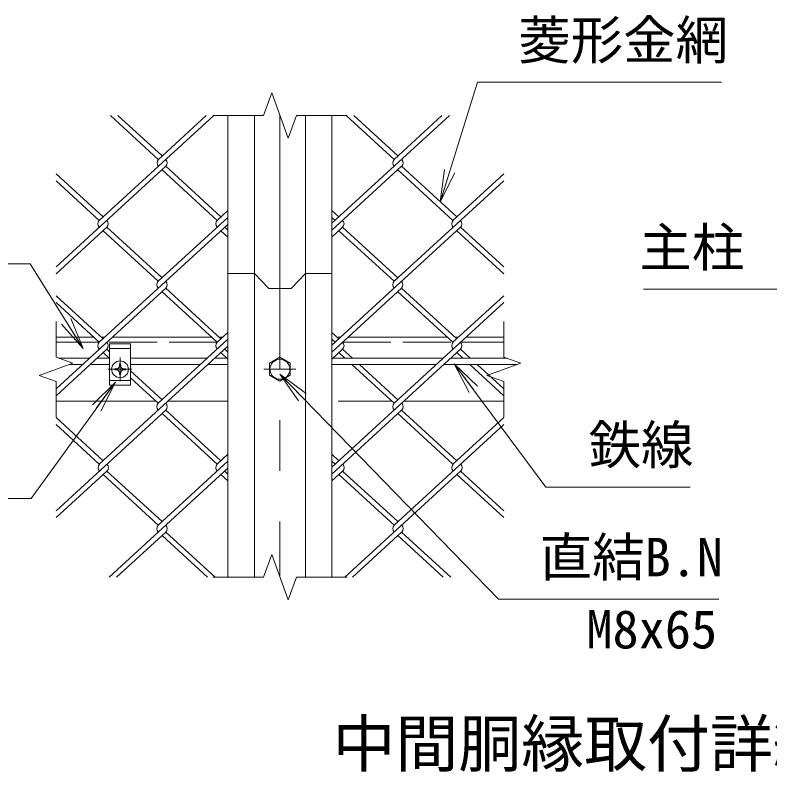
# Model space of a CAD drawing. Units: millimetres, scale not verified. Extents: x -4200 to 4200, y -2970 to 2970.
# Drawn here: x 1610 to 2554, y -143 to 803 of the extents above; entities that cross this region are included whole.
import ezdxf
from ezdxf.enums import TextEntityAlignment as Align

# ---------------------------------------------------------------- set-up
doc = ezdxf.new("R2010")
doc.units = ezdxf.units.MM
doc.header["$LTSCALE"] = 10
doc.linetypes.add('DASHED', pattern=[7.5, 6, -1.5])
doc.linetypes.add('USER1', pattern=[50.8, 31.75, -6.35, 6.35, -6.35])
for name, color, linetype, lineweight in [('0-0_D-STR1', 1, 'Continuous', 18), ('0-1_D-BMK', 2, 'USER1', 13), ('0-2_D-STR-DIM', 7, 'Continuous', 13), ('0-3_D-STR3', 3, 'Continuous', 13), ('0-7_D-STR-TXT', 7, 'Continuous', 13), ('0-8_0', 7, 'Continuous', 18), ('0-B_D-STR2', 7, 'Continuous', 13)]:
    doc.layers.add(name, color=color, linetype=linetype, lineweight=lineweight)
doc.layers.add('0-A_D-TTL-TXT', color=7, linetype='Continuous')
doc.styles.add('ＭＳ ゴシック', font='')
doc.styles.get('ＭＳ ゴシック').set_extended_font_data('MS Gothic')

# ---------------------------------------------------------------- blocks, each defined once
blk = doc.blocks.new('_Open')
at = {"layer": '0-8_0'}
blk.add_line((-10, 1.667), (0, 0), dxfattribs=at)
blk.add_lwpolyline([(-10, -1.667), (0, 0), (-10, 0)], dxfattribs=at)

msp = doc.modelspace()

# ---------------------------------------------------------------- linework, layer by layer
at = {"layer": '0-0_D-STR1'}
for p, q in [((1876.01, 100.18), (1876.01, 677.61)), ((1909.01, 100.18), (1909.01, 677.61)), ((1973.01, 100.18), (1973.01, 677.61)), ((2006.01, 100.18), (2006.01, 677.61)), ((1708.38, 400.18), (1661.01, 400.18)), ((1721.79, 400.18), (1717.86, 400.18)), ((1855.84, 400.18), (1731.26, 400.18)), ((1869.25, 400.18), (1865.31, 400.18)), ((2012.77, 400.18), (2016.7, 400.18)), ((2026.18, 400.18), (2150.75, 400.18)), ((2160.22, 400.18), (2164.16, 400.18)), ((2173.63, 400.18), (2221.01, 400.18)), ((1661.01, 320.18), (1786.21, 320.18)), ((1800.89, 320.18), (1876.01, 320.18)), ((2081.13, 320.18), (2014.01, 320.18)), ((2221.01, 320.18), (2095.8, 320.18))]:
    msp.add_line(p, q, dxfattribs=at)
at = {"layer": '0-0_D-STR1', "linetype": 'DASHED'}
for p, q in [((1715.24, 394.18), (1661.01, 394.18)), ((1862.39, 394.18), (1724.4, 394.18)), ((2019.63, 394.18), (2157.61, 394.18)), ((2166.77, 394.18), (2221.01, 394.18))]:
    msp.add_line(p, q, dxfattribs=at)
at = {"layer": '0-0_D-STR1'}
msp.add_lwpolyline([(1876.01, 480.18), (1909.01, 480.18), (1927.01, 461.43), (1955.01, 461.43), (1973.01, 480.18), (2006.01, 480.18)], dxfattribs=at)
at = {"layer": '0-1_D-BMK'}
for p, q in [((1941.01, 677.61), (1941.01, 100.18)), ((1741.01, 375.06), (1741.01, 345.3)), ((1726.13, 360.18), (1755.89, 360.18)), ((1961.01, 360.18), (1921.01, 360.18))]:
    msp.add_line(p, q, dxfattribs=at)
at = {"layer": '0-2_D-STR-DIM'}
for p, q in [((1920.49, 677.61), (1930.75, 705.8)), ((1930.75, 705.8), (1951.27, 649.42)), ((1920.49, 677.61), (1857.01, 677.61)), ((1951.27, 649.42), (1961.53, 677.61)), ((2025.01, 677.61), (1961.53, 677.61)), ((1661.01, 420.18), (1661.01, 375.57)), ((2221.01, 420.18), (2221.01, 375.57)), ((1661.01, 344.79), (1661.01, 300.18)), ((2221.01, 344.79), (2221.01, 300.18)), ((1920.49, 100.18), (1930.75, 128.37)), ((1930.75, 128.37), (1951.27, 71.99)), ((1920.49, 100.18), (1857.01, 100.18)), ((1951.27, 71.99), (1961.53, 100.18)), ((2025.01, 100.18), (1961.53, 100.18))]:
    msp.add_line(p, q, dxfattribs=at)
for points in [[(1661.01, 344.79), (1639.86, 352.49), (1682.15, 367.88), (1661.01, 375.57)], [(2221.01, 344.79), (2199.86, 352.49), (2242.15, 367.88), (2221.01, 375.57)]]:
    msp.add_lwpolyline(points, dxfattribs=at)
at = {"layer": '0-3_D-STR3'}
for p, q in [((1728.01, 392.18), (1754.01, 392.18)), ((1728.01, 340.18), (1728.01, 392.18)), ((1702.89, 374.18), (1664.83, 374.18)), ((1728.01, 374.18), (1712.36, 374.18)), ((1754.01, 374.18), (1850.35, 374.18)), ((1859.82, 374.18), (1876.01, 374.18)), ((1941.01, 375.19), (1928.01, 367.69)), ((1954.01, 367.69), (1941.01, 375.19)), ((2145.26, 374.18), (2007.27, 374.18)), ((2224.83, 374.18), (2154.73, 374.18)), ((1694.16, 366.18), (1677.49, 366.18)), ((1728.01, 366.18), (1703.63, 366.18)), ((1737.35, 360.97), (1734.31, 360.92)), ((1734.31, 360.92), (1734.31, 359.45)), ((1734.31, 360.92), (1734.31, 359.45)), ((1739.21, 361.91), (1737.35, 360.97)), ((1739.24, 361.95), (1740.22, 363.79)), ((1740.28, 366.88), (1740.22, 363.79)), ((1740.23, 366.88), (1741.74, 366.88)), ((1741.74, 366.88), (1741.79, 363.79)), ((1742.77, 361.95), (1741.79, 363.79)), ((1742.81, 361.91), (1744.67, 360.97)), ((1754.01, 366.18), (1841.62, 366.18)), ((1851.09, 366.18), (1876.01, 366.18)), ((1928.01, 367.69), (1928.01, 352.68)), ((1954.01, 352.68), (1954.01, 367.69)), ((2136.53, 366.18), (2006.01, 366.18)), ((2237.49, 366.18), (2146, 366.18)), ((1737.35, 359.4), (1734.31, 359.45)), ((1739.21, 358.45), (1737.35, 359.4)), ((1739.24, 358.42), (1740.22, 356.57)), ((1740.28, 353.48), (1740.22, 356.57)), ((1740.28, 353.48), (1741.74, 353.48)), ((1741.74, 353.48), (1741.79, 356.57)), ((1742.77, 358.42), (1741.79, 356.57)), ((1742.81, 358.45), (1744.67, 359.4)), ((1744.67, 359.4), (1747.71, 359.45)), ((1928.01, 352.68), (1941.01, 345.17)), ((1941.01, 345.17), (1954.01, 352.68))]:
    msp.add_line(p, q, dxfattribs=at)
at = {"layer": '0-3_D-STR3', "linetype": 'DASHED'}
for p, q in [((1728.01, 386.18), (1754.01, 386.18)), ((1754.01, 346.18), (1728.01, 346.18))]:
    msp.add_line(p, q, dxfattribs=at)
at = {"layer": '0-3_D-STR3'}
for points in [[(1754.01, 392.18), (1754.01, 340.18), (1728.01, 340.18)], [(1744.67, 360.97), (1747.71, 360.92), (1747.71, 359.45)]]:
    msp.add_lwpolyline(points, dxfattribs=at)
for centre, radius in [((1741.01, 360.18), 10.5), ((1941.01, 360.18), 12.5)]:
    msp.add_circle(centre, radius, dxfattribs=at)
at = {"layer": '0-7_D-STR-TXT'}
for points in [[(2493.46, 719.36), (2187.97, 719.36), (2142.18, 571.65)], [(2395.77, 460.47), (2573.09, 460.47), (2665.04, 591.93)], [(1320.29, 492.3), (1628.57, 492.3), (1693.69, 387.82)], [(2454.3, 212.89), (2273.43, 212.89), (2160.34, 365.56)], [(2490.09, 72.85), (2214.54, 72.85), (1942.4, 352.5)], [(1255.67, 198.68), (1629.69, 198.68), (1734.06, 342.6)]]:
    msp.add_lwpolyline(points, dxfattribs=at)
at = {"layer": '0-B_D-STR2'}
for p, q in [((1858.14, 677.61), (1715.09, 546.52)), ((1788.82, 622.76), (1728.96, 677.61)), ((1793.55, 627.1), (1738.43, 677.61)), ((1848.91, 677.61), (1788.93, 622.65)), ((2153.06, 677.61), (2006.01, 542.86)), ((2083.73, 622.76), (2023.87, 677.61)), ((2088.46, 627.1), (2033.34, 677.61)), ((2143.58, 677.61), (2083.73, 622.76)), ((1798.29, 614.08), (1661.01, 488.28)), ((1862.54, 546.52), (1793.55, 609.74)), ((1867.28, 550.86), (1798.29, 614.08)), ((2093.2, 614.08), (2006.01, 534.18)), ((2157.45, 546.52), (2088.46, 609.74)), ((2162.19, 550.86), (2093.2, 614.08)), ((1719.82, 550.86), (1661.01, 604.76)), ((2221.01, 604.76), (2157.45, 546.52)), ((1715.09, 546.52), (1661.01, 596.07)), ((2221.01, 596.07), (2083.73, 470.28)), ((1876.01, 558.86), (1862.54, 546.52)), ((2014.73, 550.86), (2006.01, 558.86)), ((1876.01, 550.18), (1788.82, 470.28)), ((2010, 546.52), (2006.01, 550.18)), ((1876.01, 541.5), (1715.09, 394.04)), ((1724.56, 537.84), (1661.01, 479.6)), ((1788.82, 470.28), (1719.82, 533.5)), ((1793.55, 474.62), (1724.56, 537.84)), ((1876.01, 525.5), (1867.28, 533.5)), ((1876.01, 534.18), (1872.02, 537.84)), ((2166.93, 537.84), (2006.01, 390.38)), ((2019.47, 537.84), (2006.01, 525.5)), ((2083.73, 470.28), (2015.15, 533.12)), ((2088.46, 474.62), (2019.47, 537.84)), ((2221.01, 479.6), (2162.19, 533.5)), ((2221.01, 488.28), (2166.93, 537.84)), ((1798.29, 461.6), (1661.01, 335.8)), ((1862.54, 394.04), (1793.55, 457.26)), ((1867.28, 398.38), (1798.29, 461.6)), ((2093.2, 461.6), (2006.01, 381.7)), ((2157.45, 394.04), (2088.46, 457.26)), ((2162.19, 398.38), (2093.2, 461.6)), ((1719.82, 398.38), (1661.01, 452.28)), ((2221.01, 452.28), (2157.45, 394.04)), ((1715.09, 394.04), (1661.01, 443.6)), ((2221.01, 443.6), (2083.73, 317.8)), ((1876.01, 397.7), (1788.82, 317.8)), ((1876.01, 406.38), (1862.54, 394.04)), ((2014.73, 398.38), (2006.01, 406.38)), ((2010, 394.04), (2006.01, 397.7)), ((1876.01, 389.02), (1715.09, 241.56)), ((1724.56, 385.36), (1661.01, 327.12)), ((1727.28, 374.18), (1719.82, 381.02)), ((1728.01, 382.2), (1724.56, 385.36)), ((1876.01, 373.02), (1867.28, 381.02)), ((1876.01, 381.7), (1872.02, 385.36)), ((2166.93, 385.36), (2006.01, 237.9)), ((2019.47, 385.36), (2006.01, 373.02)), ((2022.2, 374.18), (2014.73, 381.02)), ((2031.67, 374.18), (2019.47, 385.36)), ((2169.65, 374.18), (2162.19, 381.02)), ((2179.12, 374.18), (2166.93, 385.36)), ((2083.73, 317.8), (2030.93, 366.18)), ((2088.46, 322.14), (2040.4, 366.18)), ((2221.01, 327.12), (2178.38, 366.18)), ((2221.01, 335.8), (2187.85, 366.18)), ((1793.55, 322.14), (1754.01, 358.38)), ((1788.82, 317.8), (1754.01, 349.7)), ((1798.29, 309.12), (1661.01, 183.33)), ((1862.54, 241.56), (1793.55, 304.78)), ((1867.28, 245.9), (1798.29, 309.12)), ((2093.2, 309.12), (2006.01, 229.22)), ((2157.45, 241.56), (2088.46, 304.78)), ((2162.19, 245.9), (2093.2, 309.12)), ((1719.82, 245.9), (1661.01, 299.8)), ((2221.01, 299.8), (2157.45, 241.56)), ((1715.09, 241.56), (1661.01, 291.12)), ((2221.01, 291.12), (2083.73, 165.32)), ((1876.01, 253.9), (1862.54, 241.56)), ((2014.73, 245.9), (2006.01, 253.9)), ((1876.01, 245.22), (1788.82, 165.32)), ((2010, 241.56), (2006.01, 245.22)), ((1724.56, 232.88), (1661.01, 174.64)), ((1788.82, 165.32), (1719.82, 228.54)), ((1793.55, 169.66), (1724.56, 232.88)), ((1876.01, 236.54), (1727.2, 100.18)), ((1876.01, 220.54), (1867.28, 228.54)), ((1876.01, 229.22), (1872.02, 232.88)), ((2019.47, 232.88), (2006.01, 220.54)), ((2083.73, 165.32), (2014.73, 228.54)), ((2088.46, 169.66), (2019.47, 232.88)), ((2166.93, 232.88), (2022.11, 100.18)), ((2221.01, 174.64), (2162.19, 228.54)), ((2221.01, 183.33), (2166.93, 232.88)), ((1798.29, 156.64), (1736.68, 100.18)), ((1850.43, 100.18), (1793.55, 152.3)), ((1859.9, 100.18), (1798.29, 156.64)), ((2093.2, 156.64), (2031.59, 100.18)), ((2145.34, 100.18), (2088.46, 152.3)), ((2154.81, 100.18), (2093.2, 156.64))]:
    msp.add_line(p, q, dxfattribs=at)
for centre, start, end in [((1793.66, 618.3), 137.5, 222.5), ((1793.66, 618.3), 317.5, 42.5), ((2088.57, 618.3), 137.5, 222.5), ((2088.57, 618.3), 317.5, 42.5), ((1719.82, 542.18), 137.5, 222.5), ((1719.82, 542.18), 317.5, 42.5), ((1867.28, 542.18), 137.5, 222.5), ((2014.73, 542.18), 317.5, 42.5), ((2162.3, 542.06), 137.5, 222.5), ((2162.3, 542.06), 317.5, 42.5), ((1793.54, 465.93), 137.5, 222.5), ((1793.54, 465.93), 317.5, 42.5), ((2088.45, 465.93), 137.5, 222.5), ((2088.45, 465.93), 317.5, 42.5), ((1719.82, 389.7), 137.5, 222.5), ((1719.82, 389.7), 317.5, 42.5), ((1867.28, 389.7), 137.5, 222.5), ((2014.73, 389.7), 317.5, 42.5), ((2162.3, 389.58), 137.5, 222.5), ((2162.3, 389.58), 317.5, 42.5), ((1793.54, 313.45), 137.5, 222.5), ((1793.54, 313.45), 317.5, 42.5), ((2088.58, 313.35), 137.5, 222.5), ((2088.58, 313.35), 317.5, 42.5), ((1719.94, 237.11), 137.5, 222.5), ((1719.94, 237.11), 317.5, 42.5), ((1867.4, 237.11), 137.5, 222.5), ((2014.85, 237.11), 317.5, 42.5), ((2162.42, 236.99), 137.5, 222.5), ((2162.42, 236.99), 317.5, 42.5), ((1793.54, 160.97), 137.5, 222.5), ((1793.54, 160.97), 317.5, 42.5), ((2088.58, 160.87), 137.5, 222.5), ((2088.58, 160.87), 317.5, 42.5)]:
    msp.add_arc(centre, 6.42, start, end, dxfattribs=at)

# ---------------------------------------------------------------- block references
at = {"layer": '0-7_D-STR-TXT', "xscale": 4, "yscale": 4}
for p, rotation in [((2141.58, 569.74), 252.77624), ((1694.75, 386.12), 301.93334), ((2159.15, 367.16), 126.528), ((1941.01, 353.93), 134.22053), ((1735.23, 344.22), 54.05188)]:
    msp.add_blockref('_Open', p, dxfattribs=dict(at, rotation=rotation))

# ---------------------------------------------------------------- texts
at = {"layer": '0-7_D-STR-TXT', "style": 'ＭＳ ゴシック'}
for s, p in [('菱形金網', (2239.14, 733.6)), ('主柱', (2390.69, 474.2)), ('鉄線', (2327.14, 227.25)), ('直結B.N', (2265.97, 86.83)), ('M8x65', (2324.34, -3.36))]:
    msp.add_text(s, height=48.09, dxfattribs=at).set_placement(p, align=Align.BOTTOM_LEFT)
at = {"layer": '0-A_D-TTL-TXT', "style": 'ＭＳ ゴシック'}
msp.add_text('中間胴縁取付詳細', height=57.7, dxfattribs=at).set_placement((2006.78, -154.21), align=Align.BOTTOM_LEFT)

doc.saveas('drawing.dxf')
